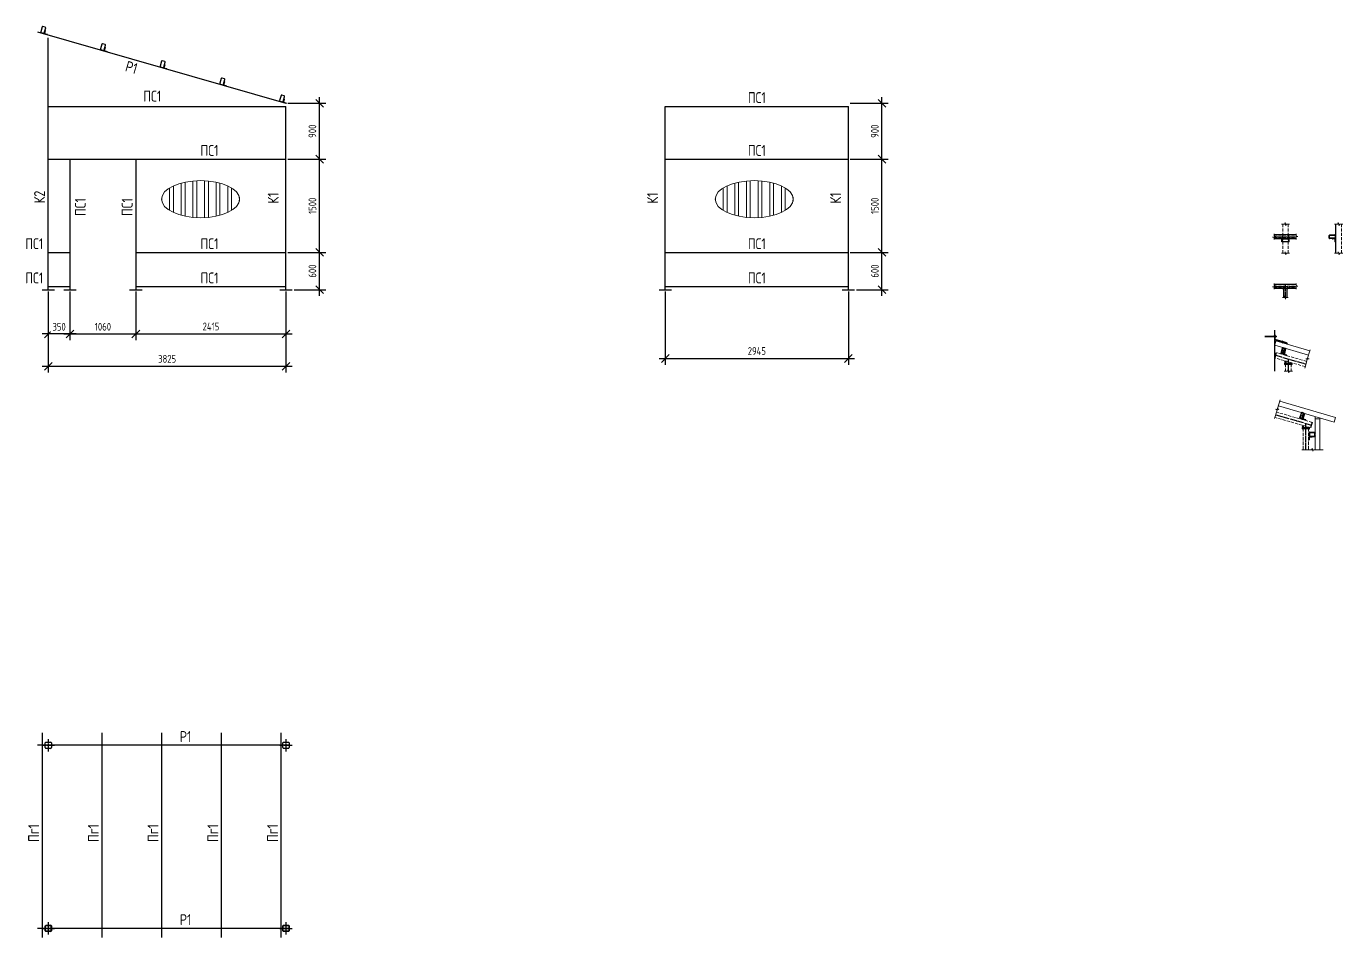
# Model space of a CAD drawing. Header units: millimetres. Extents: x -112594 to 313336, y -1917 to 255843.
# Drawn here: x 146332 to 167511, y 184124 to 198783 of the extents above; entities that cross this region are included whole.
import ezdxf
from ezdxf.enums import TextEntityAlignment as Align

# ---------------------------------------------------------------- set-up
doc = ezdxf.new("R2010")
doc.units = ezdxf.units.MM
doc.header["$MEASUREMENT"] = 0
for name, pattern in [('CENTER', [50.8, 31.75, -6.35, 6.35, -6.35]), ('CENTER2', [28.575, 19.05, -3.175, 3.175, -3.175]), ('ГОСТ 2.303 4', [7, 5, -2, 0]), ('ГОСТ 2.303 5', [24, 20, -1.5, 1, -1.5])]:
    doc.linetypes.add(name, pattern=pattern)
for name, color, linetype, lineweight in [('АС Текст', 164, 'Continuous', 25), ('АС_СТЕНА', 215, 'Continuous', 35), ('вспом', 134, 'Continuous', 13), ('МЕТАЛЛ-25', 122, 'Continuous', 30), ('ОСИ', 211, 'CENTER', 15), ('размеры', 4, 'Continuous', 15), ('тонкая', 4, 'Continuous', 20)]:
    doc.layers.add(name, color=color, linetype=linetype, lineweight=lineweight)
doc.layers.add('сварка', color=6, linetype='Continuous')
doc.styles.add('ГОСТ 2.304', font='CS_Gost2304.shx')
doc.dimstyles.new('СПДС', dxfattribs={"dimscale": 100, "dimtxt": 2.5, "dimasz": 2.5, "dimexe": 2, "dimexo": 0.625, "dimgap": 1, "dimtad": 1, "dimdec": 0, "dimtxsty": 'ГОСТ 2.304', "dimblk": 'OBLIQUE', "dimblk1": 'OBLIQUE', "dimblk2": 'OBLIQUE', "dimcen": 2.5, "dimdle": 2, "dimadec": 0, "dimazin": 2, "dimtfac": 0.75, "dimtdec": 4, "dimtmove": 1, "dimatfit": 3, "dimfxl": 1, "dimtfill": 1, "dimtolj": 1, "dimarcsym": 1})

# ---------------------------------------------------------------- blocks, each defined once
blk = doc.blocks.new('_Oblique')
at = {"color": 0, "linetype": 'ByBlock', "lineweight": -2}
blk.add_line((-0.5, -0.5), (0.5, 0.5), dxfattribs=at)
blk = doc.blocks.new('*D348')
at = {"layer": 'размеры', "color": 0, "lineweight": -2, "ltscale": 50, "transparency": 16777216}
for p, q in [((146684, 194515), (146684, 193735)), ((147034, 194515), (147034, 193735)), ((147134, 193835), (146584, 193835))]:
    blk.add_line(p, q, dxfattribs=at)
at = {"layer": 'размеры', "color": 0, "lineweight": -2, "ltscale": 50, "transparency": 16777216, "xscale": 125, "yscale": 125, "zscale": 125, "rotation": 180}
blk.add_blockref('_Oblique', (146684, 193835), dxfattribs=at)
at = {"layer": 'размеры', "color": 0, "lineweight": -2, "ltscale": 50, "transparency": 16777216, "xscale": 125, "yscale": 125, "zscale": 125}
blk.add_blockref('_Oblique', (147034, 193835), dxfattribs=at)
at = {"layer": 'размеры', "color": 0, "ltscale": 50, "transparency": 16777216, "insert": (146859, 193950), "char_height": 125, "attachment_point": 5, "style": 'ГОСТ 2.304', "bg_fill": 3, "box_fill_scale": 1.25, "bg_fill_color": 256, "bg_fill_true_color": 13158600, "bg_fill_transparency": 0}
blk.add_mtext('\\A1;350', dxfattribs=at)
blk = doc.blocks.new('*D349')
at = {"layer": 'размеры', "color": 0, "lineweight": -2, "ltscale": 50, "transparency": 16777216}
for p, q in [((147034, 194515), (147034, 193735)), ((148094, 194515), (148094, 193735)), ((146934, 193835), (148194, 193835))]:
    blk.add_line(p, q, dxfattribs=at)
at = {"layer": 'размеры', "color": 0, "lineweight": -2, "ltscale": 50, "transparency": 16777216, "xscale": 125, "yscale": 125, "zscale": 125, "rotation": 180}
blk.add_blockref('_Oblique', (147034, 193835), dxfattribs=at)
at = {"layer": 'размеры', "color": 0, "lineweight": -2, "ltscale": 50, "transparency": 16777216, "xscale": 125, "yscale": 125, "zscale": 125}
blk.add_blockref('_Oblique', (148094, 193835), dxfattribs=at)
at = {"layer": 'размеры', "color": 0, "ltscale": 50, "transparency": 16777216, "insert": (147564, 193951), "char_height": 125, "attachment_point": 5, "style": 'ГОСТ 2.304', "bg_fill": 3, "box_fill_scale": 1.25, "bg_fill_color": 256, "bg_fill_true_color": 13158600, "bg_fill_transparency": 0}
blk.add_mtext('\\A1;1060', dxfattribs=at)
blk = doc.blocks.new('*D350')
at = {"layer": 'размеры', "color": 0, "lineweight": -2, "ltscale": 50, "transparency": 16777216}
for p, q in [((148094, 194515), (148094, 193735)), ((150509, 194515), (150509, 193735)), ((147994, 193835), (150609, 193835))]:
    blk.add_line(p, q, dxfattribs=at)
at = {"layer": 'размеры', "color": 0, "lineweight": -2, "ltscale": 50, "transparency": 16777216, "xscale": 125, "yscale": 125, "zscale": 125, "rotation": 180}
blk.add_blockref('_Oblique', (148094, 193835), dxfattribs=at)
at = {"layer": 'размеры', "color": 0, "lineweight": -2, "ltscale": 50, "transparency": 16777216, "xscale": 125, "yscale": 125, "zscale": 125}
blk.add_blockref('_Oblique', (150509, 193835), dxfattribs=at)
at = {"layer": 'размеры', "color": 0, "ltscale": 50, "transparency": 16777216, "insert": (149302, 193954), "char_height": 125, "attachment_point": 5, "style": 'ГОСТ 2.304', "bg_fill": 3, "box_fill_scale": 1.25, "bg_fill_color": 256, "bg_fill_true_color": 13158600, "bg_fill_transparency": 0}
blk.add_mtext('\\A1;2415', dxfattribs=at)
blk = doc.blocks.new('*D351')
at = {"layer": 'размеры', "color": 0, "lineweight": -2, "ltscale": 50, "transparency": 16777216}
for p, q in [((150541, 195146), (151150, 195146)), ((151050, 194446), (151050, 195246)), ((150641, 194546), (151150, 194546))]:
    blk.add_line(p, q, dxfattribs=at)
at = {"layer": 'размеры', "color": 0, "lineweight": -2, "ltscale": 50, "transparency": 16777216, "xscale": 125, "yscale": 125, "zscale": 125}
for p, rotation in [((151050, 195146), 90), ((151050, 194546), 270)]:
    blk.add_blockref('_Oblique', p, dxfattribs=dict(at, rotation=rotation))
at = {"layer": 'размеры', "color": 0, "ltscale": 50, "transparency": 16777216, "insert": (150934, 194846), "char_height": 125, "attachment_point": 5, "rotation": 90, "style": 'ГОСТ 2.304', "bg_fill": 3, "box_fill_scale": 1.25, "bg_fill_color": 256, "bg_fill_true_color": 13158600, "bg_fill_transparency": 0}
blk.add_mtext('\\A1;600', dxfattribs=at)
blk = doc.blocks.new('*D352')
at = {"layer": 'размеры', "color": 0, "lineweight": -2, "ltscale": 50, "transparency": 16777216}
for p, q in [((150541, 196646), (151150, 196646)), ((151050, 195046), (151050, 196746)), ((150541, 195146), (151150, 195146))]:
    blk.add_line(p, q, dxfattribs=at)
at = {"layer": 'размеры', "color": 0, "lineweight": -2, "ltscale": 50, "transparency": 16777216, "xscale": 125, "yscale": 125, "zscale": 125}
for p, rotation in [((151050, 196646), 90), ((151050, 195146), 270)]:
    blk.add_blockref('_Oblique', p, dxfattribs=dict(at, rotation=rotation))
at = {"layer": 'размеры', "color": 0, "ltscale": 50, "transparency": 16777216, "insert": (150935, 195896), "char_height": 125, "attachment_point": 5, "rotation": 90, "style": 'ГОСТ 2.304', "bg_fill": 3, "box_fill_scale": 1.25, "bg_fill_color": 256, "bg_fill_true_color": 13158600, "bg_fill_transparency": 0}
blk.add_mtext('\\A1;1500', dxfattribs=at)
blk = doc.blocks.new('*D353')
at = {"layer": 'размеры', "color": 0, "lineweight": -2, "ltscale": 50, "transparency": 16777216}
for p, q in [((151050, 196546), (151050, 197646)), ((150541, 197546), (151150, 197546)), ((150541, 196646), (151150, 196646))]:
    blk.add_line(p, q, dxfattribs=at)
at = {"layer": 'размеры', "color": 0, "lineweight": -2, "ltscale": 50, "transparency": 16777216, "xscale": 125, "yscale": 125, "zscale": 125}
for p, rotation in [((151050, 197546), 90), ((151050, 196646), 270)]:
    blk.add_blockref('_Oblique', p, dxfattribs=dict(at, rotation=rotation))
at = {"layer": 'размеры', "color": 0, "ltscale": 50, "transparency": 16777216, "insert": (150934, 197096), "char_height": 125, "attachment_point": 5, "rotation": 90, "style": 'ГОСТ 2.304', "bg_fill": 3, "box_fill_scale": 1.25, "bg_fill_color": 256, "bg_fill_true_color": 13158600, "bg_fill_transparency": 0}
blk.add_mtext('\\A1;900', dxfattribs=at)
blk = doc.blocks.new('*D354')
at = {"layer": 'размеры', "color": 0, "lineweight": -2, "ltscale": 50, "transparency": 16777216}
for p, q in [((146684, 194515), (146684, 193214)), ((150509, 194515), (150509, 193214)), ((146584, 193314), (150609, 193314))]:
    blk.add_line(p, q, dxfattribs=at)
at = {"layer": 'размеры', "color": 0, "lineweight": -2, "ltscale": 50, "transparency": 16777216, "xscale": 125, "yscale": 125, "zscale": 125, "rotation": 180}
blk.add_blockref('_Oblique', (146684, 193314), dxfattribs=at)
at = {"layer": 'размеры', "color": 0, "lineweight": -2, "ltscale": 50, "transparency": 16777216, "xscale": 125, "yscale": 125, "zscale": 125}
blk.add_blockref('_Oblique', (150509, 193314), dxfattribs=at)
at = {"layer": 'размеры', "color": 0, "ltscale": 50, "transparency": 16777216, "insert": (148597, 193434), "char_height": 125, "attachment_point": 5, "style": 'ГОСТ 2.304', "bg_fill": 3, "box_fill_scale": 1.25, "bg_fill_color": 256, "bg_fill_true_color": 13158600, "bg_fill_transparency": 0}
blk.add_mtext('\\A1;3825', dxfattribs=at)
blk = doc.blocks.new('*D355')
at = {"layer": 'размеры', "color": 0, "lineweight": -2, "ltscale": 50, "transparency": 16777216}
for p, q in [((156613, 194515), (156613, 193339)), ((159558, 194515), (159558, 193339)), ((156513, 193439), (159658, 193439))]:
    blk.add_line(p, q, dxfattribs=at)
at = {"layer": 'размеры', "color": 0, "lineweight": -2, "ltscale": 50, "transparency": 16777216, "xscale": 125, "yscale": 125, "zscale": 125, "rotation": 180}
blk.add_blockref('_Oblique', (156613, 193439), dxfattribs=at)
at = {"layer": 'размеры', "color": 0, "lineweight": -2, "ltscale": 50, "transparency": 16777216, "xscale": 125, "yscale": 125, "zscale": 125}
blk.add_blockref('_Oblique', (159558, 193439), dxfattribs=at)
at = {"layer": 'размеры', "color": 0, "ltscale": 50, "transparency": 16777216, "insert": (158085, 193560), "char_height": 125, "attachment_point": 5, "style": 'ГОСТ 2.304', "bg_fill": 3, "box_fill_scale": 1.25, "bg_fill_color": 256, "bg_fill_true_color": 13158600, "bg_fill_transparency": 0}
blk.add_mtext('\\A1;2945', dxfattribs=at)
blk = doc.blocks.new('*D357')
at = {"layer": 'размеры', "color": 0, "lineweight": -2, "ltscale": 50, "transparency": 16777216}
for p, q in [((159589, 195146), (160199, 195146)), ((160099, 194446), (160099, 195246)), ((159689, 194546), (160199, 194546))]:
    blk.add_line(p, q, dxfattribs=at)
at = {"layer": 'размеры', "color": 0, "lineweight": -2, "ltscale": 50, "transparency": 16777216, "xscale": 125, "yscale": 125, "zscale": 125}
for p, rotation in [((160099, 195146), 90), ((160099, 194546), 270)]:
    blk.add_blockref('_Oblique', p, dxfattribs=dict(at, rotation=rotation))
at = {"layer": 'размеры', "color": 0, "ltscale": 50, "transparency": 16777216, "insert": (159983, 194846), "char_height": 125, "attachment_point": 5, "rotation": 90, "style": 'ГОСТ 2.304', "bg_fill": 3, "box_fill_scale": 1.25, "bg_fill_color": 256, "bg_fill_true_color": 13158600, "bg_fill_transparency": 0}
blk.add_mtext('\\A1;600', dxfattribs=at)
blk = doc.blocks.new('*D358')
at = {"layer": 'размеры', "color": 0, "lineweight": -2, "ltscale": 50, "transparency": 16777216}
for p, q in [((159589, 196646), (160199, 196646)), ((160099, 195046), (160099, 196746)), ((159589, 195146), (160199, 195146))]:
    blk.add_line(p, q, dxfattribs=at)
at = {"layer": 'размеры', "color": 0, "lineweight": -2, "ltscale": 50, "transparency": 16777216, "xscale": 125, "yscale": 125, "zscale": 125}
for p, rotation in [((160099, 196646), 90), ((160099, 195146), 270)]:
    blk.add_blockref('_Oblique', p, dxfattribs=dict(at, rotation=rotation))
at = {"layer": 'размеры', "color": 0, "ltscale": 50, "transparency": 16777216, "insert": (159984, 195896), "char_height": 125, "attachment_point": 5, "rotation": 90, "style": 'ГОСТ 2.304', "bg_fill": 3, "box_fill_scale": 1.25, "bg_fill_color": 256, "bg_fill_true_color": 13158600, "bg_fill_transparency": 0}
blk.add_mtext('\\A1;1500', dxfattribs=at)
blk = doc.blocks.new('*D356')
at = {"layer": 'размеры', "color": 0, "lineweight": -2, "ltscale": 50, "transparency": 16777216}
for p, q in [((160099, 196546), (160099, 197646)), ((159589, 197546), (160199, 197546)), ((159589, 196646), (160199, 196646))]:
    blk.add_line(p, q, dxfattribs=at)
at = {"layer": 'размеры', "color": 0, "lineweight": -2, "ltscale": 50, "transparency": 16777216, "xscale": 125, "yscale": 125, "zscale": 125}
for p, rotation in [((160099, 197546), 90), ((160099, 196646), 270)]:
    blk.add_blockref('_Oblique', p, dxfattribs=dict(at, rotation=rotation))
at = {"layer": 'размеры', "color": 0, "ltscale": 50, "transparency": 16777216, "insert": (159983, 197096), "char_height": 125, "attachment_point": 5, "rotation": 90, "style": 'ГОСТ 2.304', "bg_fill": 3, "box_fill_scale": 1.25, "bg_fill_color": 256, "bg_fill_true_color": 13158600, "bg_fill_transparency": 0}
blk.add_mtext('\\A1;900', dxfattribs=at)
blk = doc.blocks.new('A$C350A2CC2')
at = {"layer": 'МЕТАЛЛ-25', "linetype": 'Continuous', "ltscale": 10}
for p, q in [((-100, 10), (-100, 50)), ((-95, 10), (-95, 50)), ((-90, 60), (-10, 60)), ((-90, 55), (-10, 55)), ((-10, 5), (-90, 5)), ((-10, 0), (-90, 0)), ((-5, 50), (-5, 10)), ((0, 50), (0, 10))]:
    blk.add_line(p, q, dxfattribs=at)
for centre, radius, start, end in [((-90, 50), 10, 90, 180), ((-90, 10), 10, 180, 270), ((-90, 50), 5, 90, 180), ((-90, 10), 5, 180, 270), ((-10, 50), 10, 0, 90), ((-10, 50), 5, 0, 90), ((-10, 10), 5, 270, 0), ((-10, 10), 10, 270, 0)]:
    blk.add_arc(centre, radius, start, end, dxfattribs=at)
blk = doc.blocks.new('прогон')
at = {"layer": 'МЕТАЛЛ-25', "linetype": 'Continuous', "ltscale": 10}
for p, q in [((-30, 90), (-30, 10)), ((20, 100), (-20, 100)), ((30, 10), (30, 90)), ((35, 50), (35, 0)), ((35, 10.5), (35, 48.2)), ((35, 0), (85, 0)), ((-20, 0), (20, 0))]:
    blk.add_line(p, q, dxfattribs=at)
for centre, start, end in [((-20, 90), 90, 180), ((-20, 10), 180, 270), ((20, 90), 0, 90), ((20, 10), 270, 0)]:
    blk.add_arc(centre, 10, start, end, dxfattribs=at)

msp = doc.modelspace()

# ---------------------------------------------------------------- hatches: boundary and pattern name
at = {"layer": 'АС Текст', "ltscale": 100}
msp.add_hatch(color=256, dxfattribs=at).paths.add_polyline_path([(166422.24123, 193808.49756), (166417.19943, 193808.49756), (166417.19943, 193788.77109), (166422.24123, 193788.77109)])
at = {"layer": 'вспом', "ltscale": 100}
h = msp.add_hatch(dxfattribs=at)
h.set_pattern_fill('ANSI37', color=256, style=0)
h.set_pattern_definition([(135, (197687.7156, 418009.5187), (2.24506403, 2.24506403), []), (45, (197687.7156, 418009.5187), (2.24506403, -2.24506403), [])])
h.paths.add_polyline_path([(166417.19943, 193808.49756), (166422.24123, 193808.49756), (166422.24123, 193795.82483), (166417.19943, 193795.82483)])
at = {"layer": 'сварка', "ltscale": 10}
h = msp.add_hatch(color=256, dxfattribs=at)
h.dxf.hatch_style = 1
h.paths.add_polyline_path([(167346.3115, 195367.99594), (167346.3115, 195364.79594, 0.3064277555), (167347.44147, 195363.1253, -0.4826723711), (167341.3115, 195367.99594)])
h = msp.add_hatch(color=256, dxfattribs=at)
h.dxf.hatch_style = 1
edge = h.paths.add_edge_path()
edge.add_arc((167396.3115, 195427.99594), 10, 90, 180)
edge.add_arc((167386.3115, 195417.99594), 10, 0, 90, ccw=False)
edge.add_line((167396.3115, 195417.99594), (167396.3115, 195437.99594))
h = msp.add_hatch(color=256, dxfattribs=at)
h.dxf.hatch_style = 1
h.paths.add_polyline_path([(167396.3115, 195317.99594), (167393.1115, 195317.99594, -0.3064277555), (167391.44086, 195319.12591, 0.4826723711), (167396.3115, 195312.99594)])
h = msp.add_hatch(color=256, dxfattribs=at)
h.dxf.hatch_style = 1
h.paths.add_polyline_path([(166556.69756, 194569.02383), (166546.69756, 194569.02383, 0.4142135624), (166556.69756, 194559.02383)])
h = msp.add_hatch(color=256, dxfattribs=at)
h.dxf.hatch_style = 1
h.paths.add_polyline_path([(166626.69756, 194569.02383), (166616.69756, 194569.02383), (166616.69756, 194559.02383, 0.4142135624)])
at = {"layer": 'сварка', "ltscale": 5}
h = msp.add_hatch(color=256, dxfattribs=at)
h.dxf.hatch_style = 1
h.paths.add_polyline_path([(166587.19943, 193359.9273), (166577.19943, 193359.9273, -0.4142135624), (166587.19943, 193369.9273)])
h = msp.add_hatch(color=256, dxfattribs=at)
h.dxf.hatch_style = 1
h.paths.add_polyline_path([(166587.19943, 193349.9273), (166577.19943, 193349.9273, 0.4142135624), (166587.19943, 193339.9273)])
h = msp.add_hatch(color=256, dxfattribs=at)
h.dxf.hatch_style = 1
edge = h.paths.add_edge_path()
edge.add_line((166697.19943, 193359.9273), (166687.19943, 193359.9273))
edge.add_arc((166682.38782, 193361.85344), 5.18282, 338.183288434, 437.645752174)
edge.add_arc((166686.31226, 193355.50904), 11.74953, 22.088438393, 103.864744852, ccw=False)
h = msp.add_hatch(color=256, dxfattribs=at)
h.dxf.hatch_style = 1
h.paths.add_polyline_path([(166697.19943, 193349.9273), (166687.19943, 193349.9273), (166687.19943, 193339.9273, 0.4142135624)])
h = msp.add_hatch(color=256, dxfattribs=at)
h.dxf.hatch_style = 1
h.paths.add_polyline_path([(166870.15095, 192322.91794), (166860.15095, 192322.91794, -0.4142135624), (166870.15095, 192332.91794)])
h = msp.add_hatch(color=256, dxfattribs=at)
h.dxf.hatch_style = 1
h.paths.add_polyline_path([(166870.15095, 192312.91794), (166860.15095, 192312.91794, 0.4142135624), (166870.15095, 192302.91794)])
h = msp.add_hatch(color=256, dxfattribs=at)
h.dxf.hatch_style = 1
edge = h.paths.add_edge_path()
edge.add_line((166980.15095, 192322.91794), (166970.15095, 192322.91794))
edge.add_arc((166965.33934, 192324.84408), 5.18282, 338.183288434, 437.645752174)
edge.add_arc((166969.26378, 192318.49968), 11.74953, 22.088438393, 103.864744852, ccw=False)
h = msp.add_hatch(color=256, dxfattribs=at)
h.dxf.hatch_style = 1
h.paths.add_polyline_path([(166980.15095, 192312.91794), (166970.15095, 192312.91794), (166970.15095, 192302.91794, 0.4142135624)])
at = {"layer": 'сварка', "ltscale": 10}
h = msp.add_hatch(color=256, dxfattribs=at)
h.dxf.hatch_style = 1
edge = h.paths.add_edge_path()
edge.add_arc((166970.15095, 192247.10847), 10, 360, 450, ccw=False)
edge.add_arc((166980.15095, 192237.10847), 10, 450, 540)
edge.add_line((166970.15095, 192237.10847), (166970.15095, 192257.10847))
h = msp.add_hatch(color=256, dxfattribs=at)
h.dxf.hatch_style = 1
h.paths.add_polyline_path([(166970.15095, 192137.10847), (166973.35095, 192137.10847, 0.3064277555), (166975.0216, 192138.23844, -0.4826723711), (166970.15095, 192132.10847)])
h = msp.add_hatch(color=256, dxfattribs=at)
h.dxf.hatch_style = 1
h.paths.add_polyline_path([(167020.15095, 192187.10847), (167020.15095, 192183.90847, -0.3064277555), (167019.02099, 192182.23783, 0.4826723711), (167025.15095, 192187.10847)])
at = {"layer": 'тонкая', "ltscale": 50}
h = msp.add_hatch(dxfattribs=at)
h.set_pattern_fill('ANSI32', color=256, scale=500, angle=45)
h.set_pattern_definition([(90, (133822.5, 0), (-187.5, 0), []), (90, (133885, 62.5), (-187.5, 0), [])])
edge = h.paths.add_edge_path()
edge.add_ellipse((149135.89517, 196002.36136), major_axis=(627.85911, 0), ratio=0.4751205279, start_angle=0, end_angle=360)
h = msp.add_hatch(dxfattribs=at)
h.set_pattern_fill('ANSI32', color=256, scale=500, angle=45)
h.set_pattern_definition([(90, (142730.18, 0), (-187.5, 0), []), (90, (142792.68, 62.5), (-187.5, 0), [])])
edge = h.paths.add_edge_path()
edge.add_ellipse((158043.57699, 196002.36136), major_axis=(627.85911, 0), ratio=0.4751205279, start_angle=0, end_angle=360)

# ---------------------------------------------------------------- linework, layer by layer
at = {"layer": 'АС Текст', "lineweight": 50, "ltscale": 100}
msp.add_lwpolyline([(166422.24123, 193808.49756), (166417.19943, 193808.49756), (166417.19943, 193788.77109), (166422.24123, 193788.77109)], close=True, dxfattribs=at)
at = {"layer": 'АС_СТЕНА', "ltscale": 100}
for p, q in [((166429.96153, 193808.49756), (166422.24123, 193808.49756)), ((166422.24123, 193808.49756), (166422.24123, 193747.77332)), ((166429.96153, 193778.49756), (166429.96153, 193808.49756)), ((166609.40885, 193692.93456), (166422.24123, 193747.77332)), ((166538.73172, 193686.58964), (166549.55367, 193723.52551)), ((166619.10584, 193671.42919), (166609.40885, 193692.93456))]:
    msp.add_line(p, q, dxfattribs=at)
at = {"layer": 'АС_СТЕНА', "ltscale": 10}
for p, q in [((166441.05107, 193799.49756), (166441.05107, 193787.49756)), ((166441.05107, 193793.49756), (166261.05107, 193793.49756)), ((166440.22794, 193793.49756), (166412.36994, 193793.49756))]:
    msp.add_line(p, q, dxfattribs=at)
at = {"layer": 'вспом', "ltscale": 100}
msp.add_lwpolyline([(166422.24123, 193808.49756), (166417.19943, 193808.49756), (166417.19943, 193795.82483), (166422.24123, 193795.82483)], close=True, dxfattribs=at)
at = {"layer": 'МЕТАЛЛ-25', "color": 3, "ltscale": 50}
for p, q in [((146509.27463, 198696.28663), (150509.27463, 197545.95983)), ((146684.27463, 194545.95983), (146684.27463, 198595.95983)), ((146684.27463, 197495.95983), (150509.27463, 197495.95983)), ((150509.27463, 194545.95983), (150509.27463, 197495.95983)), ((156612.67596, 194545.95983), (156612.67596, 197495.95983)), ((156612.67596, 197495.95983), (159557.67596, 197495.95983)), ((159557.67596, 194545.95983), (159557.67596, 197495.95983)), ((146684.27463, 196645.95983), (150509.27463, 196645.95983)), ((147034.27463, 196645.95983), (147034.27463, 194545.95983)), ((148094.27463, 196645.95983), (148094.27463, 194545.95983)), ((156612.67596, 196645.95983), (159557.67596, 196645.95983)), ((146684.27463, 195145.95983), (147034.27463, 195145.95983)), ((148094.27463, 195145.95983), (150509.27463, 195145.95983)), ((156612.67596, 195145.95983), (159557.67596, 195145.95983)), ((146584.27463, 194545.95983), (146784.27463, 194545.95983)), ((146934.27463, 194545.95983), (147134.27463, 194545.95983)), ((147994.27463, 194545.95983), (148194.27463, 194545.95983)), ((150409.27463, 194545.95983), (150609.27463, 194545.95983)), ((156512.67596, 194545.95983), (156712.67596, 194545.95983)), ((159457.67596, 194545.95983), (159657.67596, 194545.95983))]:
    msp.add_line(p, q, dxfattribs=at)
at = {"layer": 'МЕТАЛЛ-25', "color": 4, "linetype": 'ГОСТ 2.303 4', "lineweight": 20, "ltscale": 10}
for p, q in [((166547.10692, 195601.28491), (166547.10692, 195132.50761)), ((166635.10692, 195601.28491), (166635.10692, 195132.50761)), ((167402.3115, 195601.28491), (167402.3115, 195132.50761)), ((167490.3115, 195601.28491), (167490.3115, 195132.50761)), ((166408.89158, 195423.55667), (166764.50354, 195423.55667)), ((166408.89158, 195373.55667), (166764.50354, 195373.55667)), ((166408.89158, 194624.02383), (166764.50354, 194624.02383)), ((166408.89158, 194574.02383), (166764.50354, 194574.02383)), ((166561.69756, 194569.02383), (166561.69756, 194421.21785)), ((166611.69756, 194569.02383), (166611.69756, 194421.21785)), ((166907.85899, 193308.63693), (166422.7019, 193448.15923)), ((166932.29564, 193393.17606), (166447.02334, 193532.7315)), ((166593.19943, 193349.9273), (166593.19943, 193233.70085)), ((166681.19943, 193349.9273), (166681.19943, 193233.70085)), ((167020.44025, 192412.18961), (166447.09697, 192577.07264)), ((166996.11882, 192327.61734), (166422.77554, 192492.50038)), ((166876.15095, 192312.91794), (166876.15095, 191971.97419)), ((166964.15095, 192312.91794), (166964.15095, 191971.97419))]:
    msp.add_line(p, q, dxfattribs=at)
at = {"layer": 'МЕТАЛЛ-25', "ltscale": 100}
for p, q in [((167396.3115, 195601.28491), (167396.3115, 195418.55667)), ((166764.50354, 195428.55667), (166408.89158, 195428.55667)), ((166408.89158, 195368.55667), (166764.50354, 195368.55667)), ((166531.10692, 195368.55667), (166651.10692, 195368.55667)), ((166531.10692, 195318.55667), (166531.10692, 195368.55667)), ((166531.10692, 195363.55667), (166651.10692, 195363.55667)), ((166651.10692, 195318.55667), (166531.10692, 195318.55667)), ((166651.10692, 195318.55667), (166651.10692, 195368.55667)), ((167396.3115, 195418.55667), (167396.3115, 195132.50761)), ((166764.50354, 194629.02383), (166408.89158, 194629.02383)), ((166408.89158, 194569.02383), (166764.50354, 194569.02383)), ((166556.69756, 194569.02383), (166556.69756, 194421.21785)), ((166616.69756, 194421.21785), (166616.69756, 194569.02383)), ((166521.32189, 193528.13758), (166543.81849, 193604.91967)), ((166526.12158, 193526.73651), (166548.61635, 193603.51236)), ((166583.61418, 193598.46488), (166554.81594, 193606.90256)), ((166585.02215, 193603.26255), (166556.22024, 193611.7013)), ((166564.50787, 193515.4896), (166587.00168, 193592.26218)), ((166591.80002, 193590.85649), (166569.30615, 193514.08374)), ((166556.89785, 193507.29889), (166528.10814, 193515.73407)), ((166558.30372, 193512.09718), (166529.514, 193520.53236)), ((166824.03452, 192485.44528), (166846.53113, 192562.22737)), ((166828.83421, 192484.04421), (166851.32899, 192560.82006)), ((166886.32681, 192555.77259), (166857.52857, 192564.21026)), ((166887.73478, 192560.57025), (166858.93287, 192569.00901)), ((166867.2205, 192472.7973), (166889.71432, 192549.56988)), ((166894.51265, 192548.16419), (166872.01878, 192471.39144)), ((166859.61048, 192464.60659), (166830.82077, 192473.04178)), ((166861.01635, 192469.40488), (166832.22663, 192477.84006)), ((167022.09853, 192417.9559), (166994.46054, 192321.85105))]:
    msp.add_line(p, q, dxfattribs=at)
at = {"layer": 'МЕТАЛЛ-25', "linetype": 'ГОСТ 2.303 5', "lineweight": 25, "ltscale": 5}
for p, q in [((166408.89158, 195398.55667), (166764.50354, 195398.55667)), ((166408.89158, 194599.02383), (166764.50354, 194599.02383)), ((166586.69756, 194629.02383), (166586.69756, 194421.21785)), ((166431.01843, 193491.55089), (166920.07732, 193350.9065)), ((166637.19943, 193233.70085), (166637.19943, 193432.257)), ((166434.93626, 192534.78651), (167008.27953, 192369.90348)), ((166920.15095, 191971.97419), (166920.15095, 192395.24764))]:
    msp.add_line(p, q, dxfattribs=at)
at = {"layer": 'МЕТАЛЛ-25', "color": 4, "linetype": 'ГОСТ 2.303 4', "lineweight": 20, "ltscale": 5}
for p, q in [((166541.10692, 195318.55667), (166541.10692, 195428.55667)), ((166641.10692, 195318.55667), (166641.10692, 195428.55667))]:
    msp.add_line(p, q, dxfattribs=at)
at = {"layer": 'МЕТАЛЛ-25', "ltscale": 10}
msp.add_line((166421.04362, 193442.39294), (166448.68162, 193538.49779), dxfattribs=at)
at = {"layer": 'МЕТАЛЛ-25', "ltscale": 20}
for p, q in [((166580.55308, 193552.47011), (166566.49445, 193504.48725)), ((166566.49445, 193504.48725), (166614.47731, 193490.42861)), ((166574.24505, 193513.15779), (166584.84526, 193549.33686)), ((166614.15579, 193495.73301), (166577.97671, 193506.33322)), ((166580.55308, 193552.47011), (166583.62399, 193551.57036)), ((166614.47731, 193490.42861), (166615.37706, 193493.49952)), ((166883.26572, 192509.77781), (166869.20708, 192461.79495)), ((166869.20708, 192461.79495), (166917.18994, 192447.73632)), ((166876.95768, 192470.46549), (166887.55789, 192506.64457)), ((166916.86842, 192453.04071), (166880.68934, 192463.64093)), ((166883.26572, 192509.77781), (166886.33662, 192508.87806)), ((166917.18994, 192447.73632), (166918.08969, 192450.80722))]:
    msp.add_line(p, q, dxfattribs=at)
at = {"layer": 'МЕТАЛЛ-25', "ltscale": 5}
for p, q in [((146589.57885, 184123.64149), (146589.57885, 187418.64149)), ((147550.6273, 184123.64149), (147550.6273, 187418.64149)), ((148510.65653, 184123.64149), (148510.65653, 187418.64149)), ((149472.72421, 184123.64149), (149472.72421, 187418.64149)), ((150433.77266, 184123.64149), (150433.77266, 187418.64149)), ((150559.27463, 187218.64149), (146509.27463, 187218.64149)), ((150559.27463, 184273.64149), (146509.27463, 184273.64149))]:
    msp.add_line(p, q, dxfattribs=at)
at = {"layer": 'МЕТАЛЛ-25', "linetype": 'Continuous', "ltscale": 100}
for p, q in [((146634.27463, 187180.64149), (146634.27463, 187256.64149)), ((146646.27463, 187268.64149), (146722.27463, 187268.64149)), ((146734.27463, 187256.64149), (146734.27463, 187180.64149)), ((150459.27463, 187180.64149), (150459.27463, 187256.64149)), ((150471.27463, 187268.64149), (150547.27463, 187268.64149)), ((150559.27463, 187256.64149), (150559.27463, 187180.64149)), ((146722.27463, 187168.64149), (146646.27463, 187168.64149)), ((150547.27463, 187168.64149), (150471.27463, 187168.64149)), ((146634.27463, 184235.64149), (146634.27463, 184311.64149)), ((146640.27463, 184235.64149), (146640.27463, 184311.64149)), ((146646.27463, 184323.64149), (146722.27463, 184323.64149)), ((146646.27463, 184317.64149), (146722.27463, 184317.64149)), ((146728.27463, 184311.64149), (146728.27463, 184235.64149)), ((146734.27463, 184311.64149), (146734.27463, 184235.64149)), ((150459.27463, 184235.64149), (150459.27463, 184311.64149)), ((150465.27463, 184235.64149), (150465.27463, 184311.64149)), ((150471.27463, 184323.64149), (150547.27463, 184323.64149)), ((150471.27463, 184317.64149), (150547.27463, 184317.64149)), ((150553.27463, 184311.64149), (150553.27463, 184235.64149)), ((150559.27463, 184311.64149), (150559.27463, 184235.64149)), ((146722.27463, 184229.64149), (146646.27463, 184229.64149)), ((146722.27463, 184223.64149), (146646.27463, 184223.64149)), ((150547.27463, 184229.64149), (150471.27463, 184229.64149)), ((150547.27463, 184223.64149), (150471.27463, 184223.64149))]:
    msp.add_line(p, q, dxfattribs=at)
at = {"layer": 'МЕТАЛЛ-25', "linetype": 'Continuous', "ltscale": 10}
for points in [[(167385.8115, 195362.99594), (167348.1115, 195362.99594, -0.4142135624), (167346.3115, 195364.79594), (167346.3115, 195367.99594), (167396.3115, 195367.99594), (167396.3115, 195317.99594), (167393.1115, 195317.99594, -0.4142135624), (167391.3115, 195319.79594), (167391.3115, 195357.49594, 0.4142135624)], [(166980.65095, 192182.10847), (167018.35095, 192182.10847, 0.4142135624), (167020.15095, 192183.90847), (167020.15095, 192187.10847), (166970.15095, 192187.10847), (166970.15095, 192137.10847), (166973.35095, 192137.10847, 0.4142135624), (166975.15095, 192138.90847), (166975.15095, 192176.60847, -0.4142135624)]]:
    msp.add_lwpolyline(points, format="xyb", close=True, dxfattribs=at)
at = {"layer": 'МЕТАЛЛ-25', "linetype": 'Continuous', "ltscale": 5}
for points in [[(166594.19943, 193392.5965), (166594.19943, 193378.9273, 0.4142135624), (166606.19943, 193366.9273), (166683.19943, 193366.9273, -0.4142135624), (166687.19943, 193362.9273), (166687.19943, 193359.9273), (166587.19943, 193359.9273), (166587.19943, 193392.5965)], [(166877.15095, 192355.58714), (166877.15095, 192341.91794, 0.4142135624), (166889.15095, 192329.91794), (166966.15095, 192329.91794, -0.4142135624), (166970.15095, 192325.91794), (166970.15095, 192322.91794), (166870.15095, 192322.91794), (166870.15095, 192355.58714)]]:
    msp.add_lwpolyline(points, format="xyb", close=True, dxfattribs=at)
at = {"layer": 'МЕТАЛЛ-25', "ltscale": 5}
for points in [[(166697.19943, 193359.9273), (166577.19943, 193359.9273), (166577.19943, 193349.9273), (166697.19943, 193349.9273)], [(166980.15095, 192322.91794), (166860.15095, 192322.91794), (166860.15095, 192312.91794), (166980.15095, 192312.91794)]]:
    msp.add_lwpolyline(points, close=True, dxfattribs=at)
at = {"layer": 'МЕТАЛЛ-25', "ltscale": 100}
for centre, radius, start, end in [((166553.41368, 193602.10322), 10, 73.669793272, 163.669795971), ((166553.41368, 193602.10322), 5, 73.669793272, 163.669795971), ((166582.2034, 193593.66804), 5, 343.669792179, 73.669791667), ((166582.2034, 193593.66804), 10, 343.669792179, 73.669791667), ((166530.91986, 193525.33065), 10, 163.669790577, 253.669790284), ((166530.91986, 193525.33065), 5, 163.669790577, 253.669790284), ((166559.70958, 193516.89546), 10, 253.669791667, 343.669792179), ((166559.70958, 193516.89546), 5, 253.669791667, 343.669792179), ((166856.12631, 192559.41092), 10, 73.669793272, 163.669795971), ((166856.12631, 192559.41092), 5, 73.669793272, 163.669795971), ((166884.91603, 192550.97574), 5, 343.669792179, 73.669791667), ((166884.91603, 192550.97574), 10, 343.669792179, 73.669791667), ((166833.6325, 192482.63835), 10, 163.669790577, 253.669790284), ((166833.6325, 192482.63835), 5, 163.669790577, 253.669790284), ((166862.42221, 192474.20317), 10, 253.669791667, 343.669792179), ((166862.42221, 192474.20317), 5, 253.669791667, 343.669792179)]:
    msp.add_arc(centre, radius, start, end, dxfattribs=at)
at = {"layer": 'МЕТАЛЛ-25', "ltscale": 20}
for centre, radius, start, end in [((166579.52316, 193511.61134), 5.5, 163.66978868, 253.669789479), ((166583.11788, 193549.84297), 1.8, 343.66978868, 73.669789479), ((166613.64968, 193494.00563), 1.8, 343.66978868, 73.669789479), ((166882.23579, 192468.91904), 5.5, 163.66978868, 253.669789479), ((166885.83051, 192507.15068), 1.8, 343.66978868, 73.669789479), ((166916.36231, 192451.31333), 1.8, 343.66978868, 73.669789479)]:
    msp.add_arc(centre, radius, start, end, dxfattribs=at)
at = {"layer": 'МЕТАЛЛ-25', "linetype": 'Continuous', "ltscale": 100}
for centre, radius, start, end in [((146646.27463, 187256.64149), 12, 90, 180), ((146722.27463, 187256.64149), 12, 0, 90), ((150471.27463, 187256.64149), 12, 90, 180), ((150547.27463, 187256.64149), 12, 0, 90), ((146646.27463, 187180.64149), 12, 180, 270), ((146722.27463, 187180.64149), 12, 270, 0), ((150471.27463, 187180.64149), 12, 180, 270), ((150547.27463, 187180.64149), 12, 270, 0), ((146646.27463, 184311.64149), 6, 90, 180), ((146722.27463, 184311.64149), 12, 0, 90), ((146722.27463, 184311.64149), 6, 0, 90), ((150471.27463, 184311.64149), 12, 90, 180), ((150471.27463, 184311.64149), 6, 90, 180), ((150547.27463, 184311.64149), 12, 0, 90), ((150547.27463, 184311.64149), 6, 0, 90), ((146646.27463, 184235.64149), 12, 180, 270), ((146646.27463, 184235.64149), 6, 180, 270), ((146722.27463, 184235.64149), 6, 270, 0), ((146722.27463, 184235.64149), 12, 270, 0), ((150471.27463, 184235.64149), 12, 180, 270), ((150471.27463, 184235.64149), 6, 180, 270), ((150547.27463, 184235.64149), 6, 270, 0), ((150547.27463, 184235.64149), 12, 270, 0)]:
    msp.add_arc(centre, radius, start, end, dxfattribs=at)
at = {"layer": 'ОСИ', "linetype": 'ГОСТ 2.303 5', "lineweight": 25, "ltscale": 3}
for p, q in [((146684.27463, 187318.64149), (146684.27463, 187118.64149)), ((150509.27463, 187318.64149), (150509.27463, 187118.64149)), ((146584.27463, 187218.64149), (146784.27463, 187218.64149)), ((150409.27463, 187218.64149), (150609.27463, 187218.64149)), ((146584.27463, 184273.64149), (146784.27463, 184273.64149)), ((146684.27463, 184373.64149), (146684.27463, 184173.64149)), ((150409.27463, 184273.64149), (150609.27463, 184273.64149)), ((150509.27463, 184373.64149), (150509.27463, 184173.64149))]:
    msp.add_line(p, q, dxfattribs=at)
at = {"layer": 'размеры', "linetype": 'Continuous', "ltscale": 5}
for p, q in [((166541.10692, 195601.28491), (166526.10692, 195601.28491)), ((166641.10692, 195601.28491), (166656.10692, 195601.28491)), ((167396.3115, 195601.28491), (167381.3115, 195601.28491)), ((167496.3115, 195601.28491), (167511.3115, 195601.28491)), ((166408.89158, 195428.55677), (166408.89158, 195443.55677)), ((166408.89158, 195368.55657), (166408.89158, 195353.55657)), ((166764.50354, 195428.55677), (166764.50354, 195443.55677)), ((166764.50354, 195368.55657), (166764.50354, 195353.55657)), ((166541.10692, 195132.50761), (166526.10692, 195132.50761)), ((166641.10692, 195132.50761), (166656.10692, 195132.50761)), ((167396.3115, 195132.50761), (167381.3115, 195132.50761)), ((167496.3115, 195132.50761), (167511.3115, 195132.50761)), ((166408.89158, 194629.02393), (166408.89158, 194644.02393)), ((166764.50354, 194629.02393), (166764.50354, 194644.02393)), ((166408.89158, 194569.02373), (166408.89158, 194554.02373)), ((166764.50354, 194569.02373), (166764.50354, 194554.02373)), ((166556.69746, 194421.21785), (166541.69746, 194421.21785)), ((166616.69766, 194421.21785), (166631.69766, 194421.21785)), ((166940.37681, 193421.13304), (166905.7003, 193301.16889)), ((166969.60033, 193432.23441), (166918.09316, 193434.0403)), ((166918.09316, 193434.0403), (166940.39199, 193421.12425)), ((166947.30149, 193445.15046), (166969.60033, 193432.23441)), ((166981.99319, 193565.10582), (166947.31668, 193445.14166)), ((166982.47087, 193564.96586), (166986.61657, 193579.38158)), ((166587.19943, 193233.70085), (166572.19943, 193233.70085)), ((166687.19943, 193233.70085), (166702.19943, 193233.70085)), ((166905.7003, 193301.16889), (166901.5546, 193286.75316)), ((166503.21895, 192772.22406), (166463.55, 192634.28432)), ((166456.64051, 192610.2581), (166416.97156, 192472.31836)), ((166485.84884, 192621.36826), (166434.34167, 192623.17416)), ((166434.34167, 192623.17416), (166456.64051, 192610.2581)), ((166463.55, 192634.28432), (166485.84884, 192621.36826)), ((167014.93479, 191971.97419), (166855.15095, 191971.97419)), ((167021.18479, 191996.97419), (167014.93479, 191971.97419)), ((167033.68479, 191946.97419), (167021.18479, 191996.97419)), ((167039.93479, 191971.97419), (167033.68479, 191946.97419)), ((167199.71862, 191971.97419), (167039.93479, 191971.97419))]:
    msp.add_line(p, q, dxfattribs=at)
for points in [[(166641.10692, 195601.28491), (166603.60692, 195601.28491), (166597.35692, 195576.28491), (166584.85692, 195626.28491), (166578.60692, 195601.28491), (166541.10692, 195601.28491)], [(167496.3115, 195601.28491), (167458.8115, 195601.28491), (167452.5615, 195576.28491), (167440.0615, 195626.28491), (167433.8115, 195601.28491), (167396.3115, 195601.28491)], [(166408.89158, 195428.55677), (166408.89158, 195411.05667), (166433.89158, 195404.80667), (166383.89158, 195392.30667), (166408.89158, 195386.05667), (166408.89158, 195368.55657)], [(166764.50354, 195428.55677), (166764.50354, 195411.05667), (166789.50354, 195404.80667), (166739.50354, 195392.30667), (166764.50354, 195386.05667), (166764.50354, 195368.55657)], [(166641.10692, 195132.50761), (166603.60692, 195132.50761), (166597.35692, 195107.50761), (166584.85692, 195157.50761), (166578.60692, 195132.50761), (166541.10692, 195132.50761)], [(167496.3115, 195132.50761), (167458.8115, 195132.50761), (167452.5615, 195107.50761), (167440.0615, 195157.50761), (167433.8115, 195132.50761), (167396.3115, 195132.50761)], [(166408.89158, 194629.02393), (166408.89158, 194611.52383), (166433.89158, 194605.27383), (166383.89158, 194592.77383), (166408.89158, 194586.52383), (166408.89158, 194569.02373)], [(166556.69746, 194421.21785), (166574.19756, 194421.21785), (166580.44756, 194446.21785), (166592.94756, 194396.21785), (166599.19756, 194421.21785), (166616.69766, 194421.21785)], [(166764.50354, 194629.02393), (166764.50354, 194611.52383), (166789.50354, 194605.27383), (166739.50354, 194592.77383), (166764.50354, 194586.52383), (166764.50354, 194569.02373)], [(166687.19943, 193233.70085), (166649.69943, 193233.70085), (166643.44943, 193208.70085), (166630.94943, 193258.70085), (166624.69943, 193233.70085), (166587.19943, 193233.70085)]]:
    msp.add_lwpolyline(points, dxfattribs=at)
at = {"layer": 'сварка', "ltscale": 5}
for p, q in [((166587.19943, 193394.60957), (166577.19943, 193384.60957)), ((166587.19943, 193384.60957), (166577.19943, 193394.60957)), ((166870.15095, 192357.60021), (166860.15095, 192347.60021)), ((166870.15095, 192347.60021), (166860.15095, 192357.60021))]:
    msp.add_line(p, q, dxfattribs=at)
at = {"layer": 'сварка', "ltscale": 10}
for centre, radius, start, end in [((167346.3115, 195367.99594), 5, 180, 283.06127909), ((167396.3115, 195427.99594), 10, 90, 180), ((167396.3115, 195317.99594), 5, 166.93872091, 270), ((166556.69756, 194569.02383), 10, 180, 270), ((166616.69756, 194569.02383), 10, 270, 0), ((166970.15095, 192247.10847), 10, 0, 90), ((166970.15095, 192137.10847), 5, 270, 13.06127909), ((167020.15095, 192187.10847), 5, 256.93872091, 0)]:
    msp.add_arc(centre, radius, start, end, dxfattribs=at)
at = {"layer": 'сварка', "ltscale": 5}
for centre, radius, start, end in [((166587.19943, 193359.9273), 10, 90, 180), ((166587.19943, 193349.9273), 10, 180, 270), ((166686.31226, 193355.50904), 11.74953, 22.088438394, 103.864744853), ((166687.19943, 193349.9273), 10, 270, 0), ((166870.15095, 192322.91794), 10, 90, 180), ((166870.15095, 192312.91794), 10, 180, 270), ((166969.26378, 192318.49968), 11.74953, 22.088438394, 103.864744853), ((166970.15095, 192312.91794), 10, 270, 0)]:
    msp.add_arc(centre, radius, start, end, dxfattribs=at)
at = {"layer": 'тонкая', "lineweight": 25, "ltscale": 5}
msp.add_line((166417.19943, 193233.70085), (166417.19943, 193893.66331), dxfattribs=at)
at = {"layer": 'тонкая', "ltscale": 10}
for p, q in [((166417.19943, 193652.4334), (166438.28738, 193724.40769)), ((166417.19943, 193652.4334), (166960.90524, 193493.13153)), ((166438.28738, 193724.40769), (166981.99319, 193565.10582)), ((166497.69135, 192753.00309), (167395.15095, 192490.05387)), ((166476.9626, 192680.92356), (167374.063, 192418.07958)), ((167070.15095, 192467.58219), (167070.15095, 192507.12363)), ((167070.15095, 191971.97419), (167070.15095, 192467.58219)), ((167145.15095, 192467.58219), (167070.15095, 192467.58219)), ((167145.15095, 192467.58219), (167145.15095, 192485.14916)), ((167145.15095, 191971.97419), (167145.15095, 192467.58219)), ((167395.15095, 192490.05387), (167374.063, 192418.07958))]:
    msp.add_line(p, q, dxfattribs=at)
at = {"layer": 'тонкая', "linetype": 'CENTER2', "ltscale": 5}
for p, q in [((166570.62092, 193607.48201), (166542.50365, 193511.51629)), ((166580.55306, 193552.47002), (166532.5702, 193566.52866)), ((166883.26569, 192509.77773), (166835.28283, 192523.83636)), ((166873.33355, 192564.78971), (166845.21628, 192468.82399))]:
    msp.add_line(p, q, dxfattribs=at)
at = {"layer": 'тонкая', "color": 3, "ltscale": 50}
for centre in [(149135.89517, 196002.36136), (158043.57699, 196002.36136)]:
    msp.add_ellipse(centre, major_axis=(627.85911, 0), ratio=0.4751205279, dxfattribs=at)

# ---------------------------------------------------------------- block references
at = {"layer": 'МЕТАЛЛ-25', "rotation": 343.9557331367964}
for p in [(146589.57885, 198678.39526), (147550.6273, 198402.01531), (148510.65653, 198125.92848), (149472.72421, 197849.25542)]:
    msp.add_blockref('прогон', p, dxfattribs=at)
at = {"layer": 'сварка', "ltscale": 10}
msp.add_blockref('A$C350A2CC2', (167396.3115, 195367.99594), dxfattribs=at)
at = {"layer": 'сварка', "ltscale": 10, "xscale": -1}
msp.add_blockref('A$C350A2CC2', (166970.15095, 192187.10847), dxfattribs=at)

# ---------------------------------------------------------------- texts
at = {"layer": 'размеры', "linetype": 'Continuous', "lineweight": 25, "ltscale": 50, "style": 'ГОСТ 2.304'}
for s, rotation, p in [('Р1', 343.955733137, (147984.83472, 197986.38833)), ('К2', 90, (146684.27463, 196037.25997)), ('ПС1', 90, (147341.4199, 195875.36938)), ('ПС1', 90, (148094.27463, 195875.36938)), ('К1', 90, (150443.96992, 196020.95983)), ('К1', 90, (156547.37124, 196020.95983)), ('К1', 90, (159492.37124, 196020.95983)), ('Пг1', 90, (146589.57885, 185806.22837)), ('Пг1', 90, (147550.6273, 185806.22837)), ('Пг1', 90, (148510.65653, 185806.22837)), ('Пг1', 90, (149472.72421, 185806.22837)), ('Пг1', 90, (150433.77266, 185806.22837))]:
    msp.add_text(s, height=175, rotation=rotation, dxfattribs=at).set_placement(p, align=Align.BOTTOM_CENTER)
for s, p in [('ПС1', (148358.6321, 197519.44852)), ('ПС1', (158085.17596, 197495.95983)), ('ПС1', (149278.28245, 196645.95983)), ('ПС1', (158085.17596, 196645.95983)), ('ПС1', (146460.08684, 195145.95983)), ('ПС1', (149278.28245, 195145.95983)), ('ПС1', (158085.17596, 195145.95983)), ('Р1', (148894.09299, 187218.64149)), ('Р1', (148894.09299, 184273.64149))]:
    msp.add_text(s, height=175, dxfattribs=at).set_placement(p, align=Align.BOTTOM_CENTER)

# ---------------------------------------------------------------- next in the draw order: dimensions: what is measured, and where the dimension line sits
at = {"layer": 'размеры', "color": 3, "ltscale": 50}
for base, p1, p2, picture, middle in [((146684.27463, 193834.54925), (147034.27463, 194545.95983), (146684.27463, 194545.95983), '*D348', (146859.27463, 193949.63808)), ((159557.67596, 193438.66869), (156612.67596, 194545.95983), (159557.67596, 194545.95983), '*D355', (158085.17596, 193559.6271))]:
    dim = msp.add_linear_dim(base=base, p1=p1, p2=p2, dimstyle='СПДС', override={"dimscale": 50}, dxfattribs=at)
    dim.commit()
    dim.dimension.update_dxf_attribs({"geometry": picture, "text_midpoint": middle})

# ---------------------------------------------------------------- next in the draw order: linework, layer by layer
at = {"layer": 'МЕТАЛЛ-25', "color": 3, "ltscale": 50}
msp.add_line((156612.67596, 194595.95983), (159557.67596, 194595.95983), dxfattribs=at)

# ---------------------------------------------------------------- next in the draw order: texts
at = {"layer": 'размеры', "linetype": 'Continuous', "lineweight": 25, "ltscale": 50, "style": 'ГОСТ 2.304'}
msp.add_text('ПС1', height=175, dxfattribs=at).set_placement((158085.17596, 194595.95983), align=Align.BOTTOM_CENTER)

# ---------------------------------------------------------------- next in the draw order: dimensions: what is measured, and where the dimension line sits
at = {"layer": 'размеры', "color": 3, "ltscale": 50}
dim = msp.add_linear_dim(base=(148094.27463, 193834.54925), p1=(147034.27463, 194545.95983), p2=(148094.27463, 194545.95983), dimstyle='СПДС', override={"dimscale": 50}, dxfattribs=at)
dim.commit()
dim.dimension.update_dxf_attribs({"geometry": '*D349', "text_midpoint": (147564.27463, 193950.66637)})

# ---------------------------------------------------------------- next in the draw order: dimensions: what is measured, and where the dimension line sits
dim = msp.add_linear_dim(base=(160098.61841, 195145.95983), p1=(159657.67596, 194545.95983), p2=(159557.67596, 195145.95983), angle=90, dimstyle='СПДС', override={"dimscale": 50}, dxfattribs=at)
dim.commit()
dim.dimension.update_dxf_attribs({"geometry": '*D357', "text_midpoint": (159982.50129, 194845.95983)})
dim = msp.add_linear_dim(base=(150509.27463, 193834.54925), p1=(148094.27463, 194545.95983), p2=(150509.27463, 194545.95983), dimstyle='СПДС', override={"dimscale": 50}, dxfattribs=at)
dim.commit()
dim.dimension.update_dxf_attribs({"geometry": '*D350', "text_midpoint": (149301.77463, 193954.47937)})

# ---------------------------------------------------------------- next in the draw order: dimensions: what is measured, and where the dimension line sits
for base, p1, p2, picture, middle in [((160098.61841, 196645.95983), (159557.67596, 195145.95983), (159557.67596, 196645.95983), '*D358', (159983.52958, 195895.95983)), ((151050.21709, 195145.95983), (150609.27463, 194545.95983), (150509.27463, 195145.95983), '*D351', (150934.09996, 194845.95983))]:
    dim = msp.add_linear_dim(base=base, p1=p1, p2=p2, angle=90, dimstyle='СПДС', override={"dimscale": 50}, dxfattribs=at)
    dim.commit()
    dim.dimension.update_dxf_attribs({"geometry": picture, "text_midpoint": middle})

# ---------------------------------------------------------------- next in the draw order: dimensions: what is measured, and where the dimension line sits
for base, p1, p2, picture, middle in [((160098.61841, 197545.95983), (159557.67596, 196645.95983), (159557.67596, 197545.95983), '*D356', (159982.50129, 197095.95983)), ((151050.21709, 196645.95983), (150509.27463, 195145.95983), (150509.27463, 196645.95983), '*D352', (150935.12825, 195895.95983))]:
    dim = msp.add_linear_dim(base=base, p1=p1, p2=p2, angle=90, dimstyle='СПДС', override={"dimscale": 50}, dxfattribs=at)
    dim.commit()
    dim.dimension.update_dxf_attribs({"geometry": picture, "text_midpoint": middle})
dim = msp.add_linear_dim(base=(150509.27463, 193313.66869), p1=(146684.27463, 194545.95983), p2=(150509.27463, 194545.95983), dimstyle='СПДС', override={"dimscale": 50}, dxfattribs=at)
dim.commit()
dim.dimension.update_dxf_attribs({"geometry": '*D354', "text_midpoint": (148596.77463, 193433.59881)})

# ---------------------------------------------------------------- next in the draw order: linework, layer by layer
at = {"layer": 'МЕТАЛЛ-25', "color": 3, "ltscale": 50}
for p, q in [((146684.27463, 194595.95983), (147034.27463, 194595.95983)), ((148094.27463, 194595.95983), (150509.27463, 194595.95983))]:
    msp.add_line(p, q, dxfattribs=at)

# ---------------------------------------------------------------- next in the draw order: texts
at = {"layer": 'размеры', "linetype": 'Continuous', "lineweight": 25, "ltscale": 50, "style": 'ГОСТ 2.304'}
for p in [(146460.08684, 194595.95983), (149278.28245, 194595.95983)]:
    msp.add_text('ПС1', height=175, dxfattribs=at).set_placement(p, align=Align.BOTTOM_CENTER)

# ---------------------------------------------------------------- next in the draw order: dimensions: what is measured, and where the dimension line sits
at = {"layer": 'размеры', "color": 3, "ltscale": 50}
dim = msp.add_linear_dim(base=(151050.21709, 197545.95983), p1=(150509.27463, 196645.95983), p2=(150509.27463, 197545.95983), angle=90, dimstyle='СПДС', override={"dimscale": 50}, dxfattribs=at)
dim.commit()
dim.dimension.update_dxf_attribs({"geometry": '*D353', "text_midpoint": (150934.09996, 197095.95983)})

# ---------------------------------------------------------------- next in the draw order: block references
at = {"layer": 'МЕТАЛЛ-25', "rotation": 343.9557331367964}
msp.add_blockref('прогон', (150433.77266, 197572.87547), dxfattribs=at)

doc.saveas('drawing.dxf')
